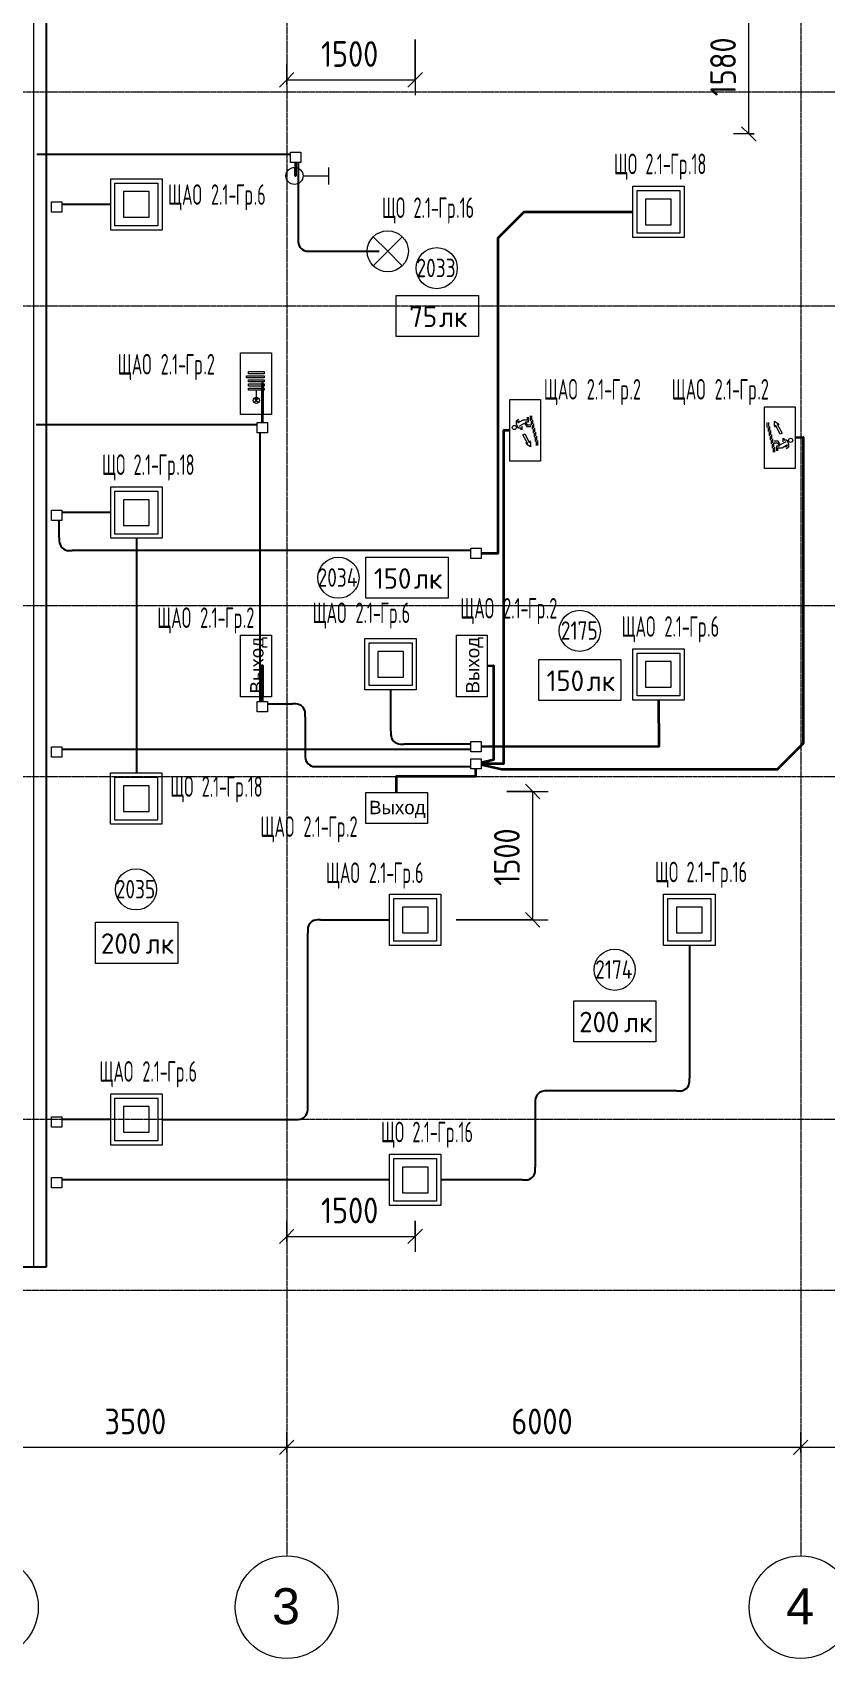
# Model space of a CAD drawing. Header units: millimetres. Extents: x -4730 to 98194, y -4296 to 93388.
# Drawn here: x 6533 to 15789, y -4296 to 14695 of the extents above; entities that cross this region are included whole.
import ezdxf

# ---------------------------------------------------------------- set-up
doc = ezdxf.new("R2010")
doc.units = ezdxf.units.MM
doc.linetypes.add('Линия сетки', pattern=[22.225, 12.7, -3.175, 3.175, -3.175])
for name, color, linetype, lineweight, true_color in [('Кабельные лотки', 5, 'Continuous', 25, 0x0000ff), ('Короба', 7, 'Continuous', 25, 0x008000), ('Соединительные детали коробов', 7, 'Continuous', 25, 0x008000), ('Типовые аннотации', 5, 'Continuous', 18, 0x0000ff)]:
    doc.layers.add(name, color=color, linetype=linetype, lineweight=lineweight, true_color=true_color)
for name, color, linetype, lineweight in [('Марки помещений', 7, 'Continuous', 9), ('Марки силовых электроприборов', 7, 'Continuous', 9), ('Осевая линия', 7, 'Continuous', 18), ('Оси', 7, 'Continuous', 9), ('Провода', 7, 'Continuous', 35), ('Размеры', 7, 'Continuous', 9), ('Размеры-120', 7, 'Continuous', 9)]:
    doc.layers.add(name, color=color, linetype=linetype, lineweight=lineweight)
doc.styles.add('Arial', font='arial.ttf', dxfattribs={"height": 156})
doc.styles.add('Arial_1', font='arial.ttf', dxfattribs={"height": 420})
doc.styles.add('GOST Common', font='GOST_Common.ttf', dxfattribs={"width": 0.6, "height": 240})
doc.styles.add('GOST Common_2', font='GOST_Common.ttf', dxfattribs={"height": 240})
doc.styles.add('GOST Common_3', font='GOST_Common.ttf', dxfattribs={"width": 0.9, "height": 300})
doc.styles.add('GOST Common_4', font='GOST_Common.ttf', dxfattribs={"width": 0.8, "height": 216})
doc.dimstyles.new('ADSK_Проверочный', dxfattribs={"dimscale": 304.8, "dimtxt": 301.714499, "dimasz": 0.556693, "dimexe": 0.590551, "dimexo": 0.590551, "dimgap": 0.19685, "dimtad": 1, "dimdec": 3, "dimrnd": 0.001, "dimdsep": 46, "dimtxsty": 'GOST Common_3', "dimblk1": 'OBLIQUE', "dimblk2": 'OBLIQUE', "dimsah": 1, "dimcen": 0.09, "dimazin": 0, "dimtfac": 1, "dimtdec": 4, "dimtix": 1, "dimtmove": 0, "dimatfit": 3, "dimfxl": 1, "dimtvp": 1, "dimtolj": 1, "dimtzin": 0, "dimarcsym": 2})

# ---------------------------------------------------------------- blocks, each defined once
blk = doc.blocks.new('M_Короб_ отвод - Плоский торец - ПВХ - Стандартная-2386742-2-й этаж')
at = {"layer": 'Соединительные детали коробов'}
for p, q in [((0, 111.95), (0, 150.05)), ((-150.05, 0), (-111.95, 0))]:
    blk.add_line(p, q, dxfattribs=at)
blk.add_arc((-111.95, 111.95), 111.95, 270, 0, dxfattribs=at)
blk = doc.blocks.new('Ось сетки - Заголовок сетки - Окружность 5 мм-1145995-2-й этаж')
at = {"layer": 'Оси'}
blk.add_circle((0, 0), 5, dxfattribs=at)
blk = doc.blocks.new('DIMBLOCK2-2-й этаж')
at = {"layer": 'Размеры-120'}
for p, q in [((6000, -1890), (6000, -1650)), ((9500, -1890), (9500, -1650)), ((6000, -1830), (5915, -1915)), ((6000, -1830), (6085, -1745)), ((6000, -1830), (9500, -1830)), ((6000, -1830), (6000, -1890)), ((9500, -1830), (9415, -1915)), ((9500, -1830), (9585, -1745)), ((9500, -1830), (9500, -1890))]:
    blk.add_line(p, q, dxfattribs=at)
at = {"layer": 'Размеры-120', "color": 0, "insert": (7372, -1378), "char_height": 300, "width": 908.21, "attachment_point": 1, "line_spacing_factor": 1.022761, "style": 'GOST Common_3'}
blk.add_mtext('3500', dxfattribs=at)
blk = doc.blocks.new('_Oblique')
at = {"color": 0, "linetype": 'ByBlock', "lineweight": -2}
blk.add_line((-0.5, -0.5), (0.5, 0.5), dxfattribs=at)
blk = doc.blocks.new('DIMBLOCK3-2-й этаж')
at = {"layer": 'Размеры-120'}
for p, q in [((9500, -1890), (9500, -1650)), ((15500, -1890), (15500, -1650)), ((9500, -1830), (9415, -1915)), ((9500, -1830), (9585, -1745)), ((9500, -1830), (15500, -1830)), ((9500, -1830), (9500, -1890)), ((15500, -1830), (15415, -1915)), ((15500, -1830), (15585, -1745)), ((15500, -1830), (15500, -1890))]:
    blk.add_line(p, q, dxfattribs=at)
at = {"layer": 'Размеры-120', "color": 0, "insert": (12122, -1378), "char_height": 300, "width": 908.21, "attachment_point": 1, "line_spacing_factor": 1.022761, "style": 'GOST Common_3'}
blk.add_mtext('6000', dxfattribs=at)
blk = doc.blocks.new('DIMBLOCK4-2-й этаж')
at = {"layer": 'Размеры-120'}
for p, q in [((15500, -1890), (15500, -1650)), ((21500, -1890), (21500, -1650)), ((15500, -1830), (15415, -1915)), ((15500, -1830), (15585, -1745)), ((15500, -1830), (21500, -1830)), ((15500, -1830), (15500, -1890)), ((21500, -1830), (21415, -1915)), ((21500, -1830), (21585, -1745)), ((21500, -1830), (21500, -1890))]:
    blk.add_line(p, q, dxfattribs=at)
at = {"layer": 'Размеры-120', "color": 0, "insert": (18122, -1378), "char_height": 300, "width": 908.21, "attachment_point": 1, "line_spacing_factor": 1.022761, "style": 'GOST Common_3'}
blk.add_mtext('6000', dxfattribs=at)
blk = doc.blocks.new('DIMBLOCK97-2-й этаж')
at = {"layer": 'Размеры-120'}
for p, q in [((9500, 574), (9500, 814)), ((11000, 816), (11000, 454)), ((11000, 634), (11000, 816)), ((9500, 634), (9415, 550)), ((9500, 634), (9585, 719)), ((9500, 634), (11000, 634)), ((9500, 634), (9500, 574)), ((11000, 634), (10915, 550)), ((11000, 634), (11085, 719))]:
    blk.add_line(p, q, dxfattribs=at)
at = {"layer": 'Размеры-120', "color": 0, "insert": (9900, 1087), "char_height": 300, "width": 840.71, "attachment_point": 1, "line_spacing_factor": 1.022761, "style": 'GOST Common_3'}
blk.add_mtext('1500', dxfattribs=at)
blk = doc.blocks.new('DIMBLOCK98-2-й этаж')
at = {"layer": 'Размеры-120'}
for p, q in [((12372, 5830), (12287, 5915)), ((12070, 5830), (12552, 5830)), ((12372, 5830), (12070, 5830)), ((12372, 4330), (12372, 5830)), ((12372, 5830), (12456, 5745)), ((12372, 4330), (12287, 4415)), ((11480, 4330), (12552, 4330)), ((12372, 4330), (11480, 4330)), ((12372, 4330), (12456, 4245))]:
    blk.add_line(p, q, dxfattribs=at)
at = {"layer": 'Размеры-120', "color": 0, "insert": (11920, 4730), "char_height": 300, "width": 840.71, "attachment_point": 1, "rotation": 90, "line_spacing_factor": 1.022761, "style": 'GOST Common_3'}
blk.add_mtext('1500', dxfattribs=at)
blk = doc.blocks.new('DIMBLOCK99-2-й этаж')
at = {"layer": 'Размеры-120'}
for p, q in [((14310, 15090), (15076, 15090)), ((14896, 15090), (14310, 15090)), ((14896, 15090), (14811, 15175)), ((14896, 13510), (14896, 15090)), ((14896, 15090), (14981, 15005)), ((14956, 13510), (14716, 13510)), ((14896, 13510), (14811, 13595)), ((14896, 13510), (14981, 13425)), ((14896, 13510), (14956, 13510))]:
    blk.add_line(p, q, dxfattribs=at)
at = {"layer": 'Размеры-120', "color": 0, "insert": (14444, 13950), "char_height": 300, "width": 840.71, "attachment_point": 1, "rotation": 90, "line_spacing_factor": 1.022761, "style": 'GOST Common_3'}
blk.add_mtext('1580', dxfattribs=at)
blk = doc.blocks.new('DIMBLOCK101-2-й этаж')
at = {"layer": 'Размеры-120'}
for p, q in [((11000, 14612), (11000, 13962)), ((11000, 14142), (11000, 14612)), ((9500, 14082), (9500, 14322)), ((9500, 14142), (9415, 14057)), ((9500, 14142), (9585, 14227)), ((9500, 14142), (11000, 14142)), ((9500, 14142), (9500, 14082)), ((11000, 14142), (10915, 14057)), ((11000, 14142), (11085, 14227))]:
    blk.add_line(p, q, dxfattribs=at)
at = {"layer": 'Размеры-120', "color": 0, "insert": (9900, 14594), "char_height": 300, "width": 840.71, "attachment_point": 1, "line_spacing_factor": 1.022761, "style": 'GOST Common_3'}
blk.add_mtext('1500', dxfattribs=at)
blk = doc.blocks.new('ADSK_Марка_Помещение_1_ГОСТ21-501-2011 - Номер-85995-2-й этаж')
at = {"layer": 'Марки помещений'}
blk.add_circle((0, 0), 2, dxfattribs=at)
blk = doc.blocks.new('Морка помещения_освещённость_ - Морка помещения_освещённость_-1484368-2-й этаж')
at = {"layer": 'Марки помещений', "color": 190, "true_color": 0x8000ff}
for p, q in [((-4, 0), (-4, 4)), ((-4, 4), (4, 4)), ((4, 4), (4, 0)), ((4, 0), (-4, 0))]:
    blk.add_line(p, q, dxfattribs=at)

msp = doc.modelspace()

# ---------------------------------------------------------------- linework, layer by layer
at = {"layer": 'Кабельные лотки'}
for p, q in [((6695.0021, 278.1437), (6695.0021, 43348.1437)), ((6395.0021, 278.1437), (6695.0021, 278.1437))]:
    msp.add_line(p, q, dxfattribs=at)
at = {"layer": 'Короба'}
for p, q in [((9544.1332, 13268.4734), (6584.1332, 13268.4734)), ((9635.6332, 13176.9734), (9635.6332, 12290.05)), ((7449.764, 12687.0899), (6873.353, 12687.0899)), ((9785.6832, 12140), (10580, 12140)), ((9156.5886, 10112.1767), (6576.5886, 10112.1767)), ((9185.0886, 10020.6767), (9185.0886, 6880.6767)), ((6844.853, 8794.4735), (6844.853, 8995.5899)), ((7449.764, 9087.0899), (6873.353, 9087.0899)), ((7747.264, 8789.5899), (7745, 6044.5899)), ((11648.6773, 8644.4235), (6994.903, 8644.4235)), ((9276.5886, 6852.1767), (9566.5386, 6852.1767)), ((10715.3443, 6534.4735), (10715.3443, 7019.5899)), ((9716.5886, 6702.1267), (9716.5886, 6271.4735)), ((11648.6773, 6321.4235), (6873.353, 6321.4235)), ((11648.6773, 6384.4235), (10865.3943, 6384.4235)), ((9866.6386, 6121.4235), (11648.6773, 6121.4235)), ((9744.764, 2150.05), (9744.764, 4179.95)), ((9894.814, 4330), (10704.764, 4330)), ((14202.264, 4032.5), (14202.264, 2482.55)), ((14052.214, 2332.5), (12552.314, 2332.5)), ((12402.264, 2182.45), (12402.264, 1443.2748)), ((7449.764, 2000), (6873.353, 2000)), ((8044.764, 2000), (9594.714, 2000)), ((10704.764, 1293.2248), (6873.353, 1293.2248)), ((12252.214, 1293.2248), (11299.764, 1293.2248))]:
    msp.add_line(p, q, dxfattribs=at)
at = {"layer": 'Осевая линия'}
msp.add_line((6545.0021, 43348.1437), (6545.0021, 278.1437), dxfattribs=at)
at = {"layer": 'Оси', "linetype": 'Линия сетки'}
for p, q in [((9500, 93388.3703), (9500, -3096.3487)), ((15500, 93388.3703), (15500, -3096.3487)), ((98194.2682, 14000), (-3530.0173, 14000)), ((98194.2682, 11500), (-3530.0173, 11500)), ((98194.2682, 8000), (-3530.0173, 8000)), ((98194.2682, 6000), (-3530.0173, 6000)), ((98194.2682, 2000), (-3530.0173, 2000)), ((98194.2682, 0), (-3530.0173, 0))]:
    msp.add_line(p, q, dxfattribs=at)
at = {"layer": 'Провода', "flags": 128}
for points in [[(9604.1318, 13176.9734), (9604.1283, 13020), (9604.1283, 13119.0866)], [(11768.6773, 8612.924), (11968.6724, 8612.9256), (11968.6724, 12295.2), (12273.4724, 12600), (13540, 12600)], [(9216.5881, 10140.6767), (9216.5838, 10600), (9216.5838, 10234.9821)], [(12103.2548, 10046.4514), (12030, 10045), (12030, 6152.9256), (11768.6773, 6152.9239)], [(15436.7452, 9965.7875), (15530, 9967.5), (15530, 6392.3), (15225.2, 6087.5), (12010, 6087.5), (11768.6773, 6139.8963)], [(9216.588, 6880.6767), (9216.5838, 7300.6787), (9216.5838, 6934.9821)], [(11841.7452, 7298.5485), (11915, 7300), (11915, 6200), (11768.6773, 6166.6137)], [(13840.8058, 6897.0899), (13842.264, 6354.1656), (11768.6773, 6352.9585)], [(10782.5981, 5816.7452), (10780, 6010), (11708.6724, 6010), (11708.6752, 6092.9235)]]:
    msp.add_lwpolyline(points, dxfattribs=at)
at = {"layer": 'Типовые аннотации', "color": 7}
for p, q in [((9544.1332, 13296.9734), (9664.1332, 13296.9734)), ((9544.1332, 13176.9734), (9544.1332, 13296.9734)), ((9664.1332, 13296.9734), (9664.1332, 13176.9734)), ((9664.1332, 13176.9734), (9544.1332, 13176.9734))]:
    msp.add_line(p, q, dxfattribs=at)
at = {"layer": 'Типовые аннотации'}
for p, q in [((9990.6433, 12920), (9990.6433, 13120)), ((9690.6433, 13020), (9990.6433, 13020)), ((13540, 12900), (14140, 12900)), ((13540, 12300), (13540, 12900)), ((13590, 12850), (14090, 12850)), ((13590, 12350), (13590, 12850)), ((13690, 12750), (13690, 12450)), ((13990, 12750), (13690, 12750)), ((13990, 12450), (13990, 12750)), ((14090, 12850), (14090, 12350)), ((14140, 12900), (14140, 12300)), ((14090, 12350), (13590, 12350)), ((13690, 12450), (13990, 12450)), ((10680, 12140), (10510.2944, 12309.7056)), ((10680, 12140), (10849.7056, 12309.7056)), ((14140, 12300), (13540, 12300)), ((10680, 12140), (10510.2944, 11970.2944)), ((10680, 12140), (10849.7056, 11970.2944)), ((7445, 9387.0899), (8045, 9387.0899)), ((7445, 8787.0899), (7445, 9387.0899)), ((7495, 9337.0899), (7995, 9337.0899)), ((7495, 8837.0899), (7495, 9337.0899)), ((7995, 9337.0899), (7995, 8837.0899)), ((8045, 9387.0899), (8045, 8787.0899)), ((7595, 9237.0899), (7595, 8937.0899)), ((7895, 9237.0899), (7595, 9237.0899)), ((7895, 8937.0899), (7895, 9237.0899)), ((7595, 8937.0899), (7895, 8937.0899)), ((8045, 8787.0899), (7445, 8787.0899)), ((7995, 8837.0899), (7495, 8837.0899)), ((7442.736, 6047.0899), (8042.736, 6047.0899)), ((7442.736, 5447.0899), (7442.736, 6047.0899)), ((7492.736, 5997.0899), (7992.736, 5997.0899)), ((7492.736, 5497.0899), (7492.736, 5997.0899)), ((7592.736, 5897.0899), (7592.736, 5597.0899)), ((7892.736, 5897.0899), (7592.736, 5897.0899)), ((7892.736, 5597.0899), (7892.736, 5897.0899)), ((7992.736, 5997.0899), (7992.736, 5497.0899)), ((8042.736, 6047.0899), (8042.736, 5447.0899)), ((7592.736, 5597.0899), (7892.736, 5597.0899)), ((8042.736, 5447.0899), (7442.736, 5447.0899)), ((7992.736, 5497.0899), (7492.736, 5497.0899)), ((13900, 4630), (14500, 4630)), ((13900, 4030), (13900, 4630)), ((13950, 4580), (14450, 4580)), ((13950, 4080), (13950, 4580)), ((14450, 4580), (14450, 4080)), ((14500, 4630), (14500, 4030)), ((14050, 4480), (14050, 4180)), ((14350, 4480), (14050, 4480)), ((14350, 4180), (14350, 4480)), ((14050, 4180), (14350, 4180)), ((14500, 4030), (13900, 4030)), ((14450, 4080), (13950, 4080)), ((10700, 1593.2248), (11300, 1593.2248)), ((10700, 993.2248), (10700, 1593.2248)), ((10750, 1543.2248), (11250, 1543.2248)), ((10750, 1043.2248), (10750, 1543.2248)), ((11250, 1543.2248), (11250, 1043.2248)), ((11300, 1593.2248), (11300, 993.2248)), ((10850, 1443.2248), (10850, 1143.2248)), ((11150, 1443.2248), (10850, 1443.2248)), ((11150, 1143.2248), (11150, 1443.2248)), ((10850, 1143.2248), (11150, 1143.2248)), ((11300, 993.2248), (10700, 993.2248)), ((11250, 1043.2248), (10750, 1043.2248))]:
    msp.add_line(p, q, dxfattribs=at)
at = {"layer": 'Типовые аннотации', "color": 1, "true_color": 0xff0000}
for p, q in [((7445, 12987.0899), (8045, 12987.0899)), ((7445, 12387.0899), (7445, 12987.0899)), ((7495, 12937.0899), (7995, 12937.0899)), ((7495, 12437.0899), (7495, 12937.0899)), ((7995, 12937.0899), (7995, 12437.0899)), ((8045, 12987.0899), (8045, 12387.0899)), ((7595, 12837.0899), (7595, 12537.0899)), ((7895, 12837.0899), (7595, 12837.0899)), ((7895, 12537.0899), (7895, 12837.0899)), ((6753.353, 12715.5899), (6873.353, 12715.5899)), ((6753.353, 12595.5899), (6753.353, 12715.5899)), ((6873.353, 12595.5899), (6753.353, 12595.5899)), ((6873.353, 12715.5899), (6873.353, 12595.5899)), ((7595, 12537.0899), (7895, 12537.0899)), ((8045, 12387.0899), (7445, 12387.0899)), ((7995, 12437.0899), (7495, 12437.0899)), ((8961.7452, 10954.9821), (9321.7452, 10954.9821)), ((8961.7452, 10234.9821), (8961.7452, 10954.9821)), ((9321.7452, 10954.9821), (9321.7452, 10234.9821)), ((9030.847, 10661.8665), (9030.847, 10685.8665)), ((9030.847, 10685.8665), (9234.847, 10685.8665)), ((9234.847, 10661.8665), (9030.847, 10661.8665)), ((9054.847, 10709.8665), (9054.847, 10733.8665)), ((9054.847, 10733.8665), (9234.847, 10733.8665)), ((9234.847, 10709.8665), (9054.847, 10709.8665)), ((9054.847, 10613.8665), (9054.847, 10637.8665)), ((9054.847, 10637.8665), (9234.847, 10637.8665)), ((9234.847, 10733.8665), (9234.847, 10709.8665)), ((9234.847, 10685.8665), (9234.847, 10661.8665)), ((9234.847, 10637.8665), (9234.847, 10613.8665)), ((9234.847, 10613.8665), (9054.847, 10613.8665)), ((9054.847, 10565.8665), (9054.847, 10589.8665)), ((9054.847, 10589.8665), (9234.847, 10589.8665)), ((9234.847, 10565.8665), (9054.847, 10565.8665)), ((9054.847, 10517.8665), (9054.847, 10541.8665)), ((9054.847, 10541.8665), (9234.847, 10541.8665)), ((9234.847, 10517.8665), (9054.847, 10517.8665)), ((9144.847, 10517.8665), (9144.847, 10397.8665)), ((9234.847, 10589.8665), (9234.847, 10565.8665)), ((9234.847, 10541.8665), (9234.847, 10517.8665)), ((9119.3912, 10423.3224), (9144.847, 10397.8665)), ((9119.3912, 10372.4107), (9144.847, 10397.8665)), ((9144.847, 10397.8665), (9170.3029, 10423.3224)), ((9144.847, 10397.8665), (9170.3029, 10372.4107)), ((9321.7452, 10234.9821), (8961.7452, 10234.9821)), ((9156.5886, 10140.6767), (9276.5886, 10140.6767)), ((9156.5886, 10020.6767), (9156.5886, 10140.6767)), ((9276.5886, 10140.6767), (9276.5886, 10020.6767)), ((9276.5886, 10020.6767), (9156.5886, 10020.6767)), ((10413.0804, 7617.0899), (11013.0804, 7617.0899)), ((10413.0804, 7017.0899), (10413.0804, 7617.0899)), ((11013.0804, 7617.0899), (11013.0804, 7017.0899)), ((10463.0804, 7567.0899), (10963.0804, 7567.0899)), ((10463.0804, 7067.0899), (10463.0804, 7567.0899)), ((10563.0804, 7467.0899), (10563.0804, 7167.0899)), ((10863.0804, 7467.0899), (10563.0804, 7467.0899)), ((10863.0804, 7167.0899), (10863.0804, 7467.0899)), ((10963.0804, 7567.0899), (10963.0804, 7067.0899)), ((13540, 7497.0899), (14140, 7497.0899)), ((13540, 6897.0899), (13540, 7497.0899)), ((13590, 7447.0899), (14090, 7447.0899)), ((13590, 6947.0899), (13590, 7447.0899)), ((14090, 7447.0899), (14090, 6947.0899)), ((14140, 7497.0899), (14140, 6897.0899)), ((13690, 7347.0899), (13690, 7047.0899)), ((13990, 7347.0899), (13690, 7347.0899)), ((13990, 7047.0899), (13990, 7347.0899)), ((10963.0804, 7067.0899), (10463.0804, 7067.0899)), ((10563.0804, 7167.0899), (10863.0804, 7167.0899)), ((13690, 7047.0899), (13990, 7047.0899)), ((9156.5886, 6880.6767), (9276.5886, 6880.6767)), ((9156.5886, 6760.6767), (9156.5886, 6880.6767)), ((9276.5886, 6880.6767), (9276.5886, 6760.6767)), ((11013.0804, 7017.0899), (10413.0804, 7017.0899)), ((14140, 6897.0899), (13540, 6897.0899)), ((14090, 6947.0899), (13590, 6947.0899)), ((9276.5886, 6760.6767), (9156.5886, 6760.6767)), ((6753.353, 6349.9235), (6873.353, 6349.9235)), ((6753.353, 6229.9235), (6753.353, 6349.9235)), ((6873.353, 6349.9235), (6873.353, 6229.9235)), ((11648.6773, 6412.9235), (11768.6773, 6412.9235)), ((11648.6773, 6292.9235), (11648.6773, 6412.9235)), ((11768.6773, 6292.9235), (11648.6773, 6292.9235)), ((11768.6773, 6412.9235), (11768.6773, 6292.9235)), ((6873.353, 6229.9235), (6753.353, 6229.9235)), ((11648.6773, 6212.9235), (11768.6773, 6212.9235)), ((11648.6773, 6092.9235), (11648.6773, 6212.9235)), ((11768.6773, 6092.9235), (11648.6773, 6092.9235)), ((11768.6773, 6212.9235), (11768.6773, 6092.9235)), ((10700, 4630), (11300, 4630)), ((10700, 4030), (10700, 4630)), ((10750, 4580), (11250, 4580)), ((10750, 4080), (10750, 4580)), ((11250, 4580), (11250, 4080)), ((11300, 4630), (11300, 4030)), ((10850, 4480), (10850, 4180)), ((11150, 4480), (10850, 4480)), ((11150, 4180), (11150, 4480)), ((10850, 4180), (11150, 4180)), ((11300, 4030), (10700, 4030)), ((11250, 4080), (10750, 4080)), ((7445, 2300), (8045, 2300)), ((7445, 1700), (7445, 2300)), ((8045, 2300), (8045, 1700)), ((7495, 2250), (7995, 2250)), ((7495, 1750), (7495, 2250)), ((7595, 2150), (7595, 1850)), ((7895, 2150), (7595, 2150)), ((7895, 1850), (7895, 2150)), ((7995, 2250), (7995, 1750)), ((6753.353, 2028.5), (6873.353, 2028.5)), ((6753.353, 1908.5), (6753.353, 2028.5)), ((6873.353, 1908.5), (6753.353, 1908.5)), ((6873.353, 2028.5), (6873.353, 1908.5)), ((7995, 1750), (7495, 1750)), ((7595, 1850), (7895, 1850)), ((8045, 1700), (7445, 1700))]:
    msp.add_line(p, q, dxfattribs=at)
at = {"layer": 'Типовые аннотации', "color": 96, "true_color": 0x008000}
for p, q in [((12103.2548, 9690.0179), (12103.2548, 10410.0179)), ((12103.2548, 10410.0179), (12463.2548, 10410.0179)), ((12463.2548, 10410.0179), (12463.2548, 9690.0179)), ((15076.7452, 10322.482), (15436.7452, 10322.482)), ((15076.7452, 9602.482), (15076.7452, 10322.482)), ((15436.7452, 10322.482), (15436.7452, 9602.482)), ((12208.7878, 10174.7483), (12177.6109, 10156.7483)), ((12177.6109, 10156.7483), (12177.6109, 10120.7483)), ((12177.6109, 10120.7483), (12201.6109, 10079.1791)), ((12257.9647, 10167.1406), (12195.6109, 10131.1406)), ((12195.6109, 10146.356), (12217.7878, 10159.1598)), ((12201.6109, 10079.1791), (12231.6109, 10079.1791)), ((12215.2186, 10097.1791), (12277.5724, 10133.1791)), ((12231.6109, 10079.1791), (12231.6109, 10055.1791)), ((12249.6109, 10055.1791), (12249.6109, 10097.1791)), ((12305.9647, 10167.1406), (12257.9647, 10167.1406)), ((12277.5724, 10133.1791), (12301.5724, 10091.6099)), ((12311.9647, 10109.6099), (12289.1416, 10149.1406)), ((12289.1416, 10149.1406), (12323.9647, 10149.1406)), ((12301.5724, 10091.6099), (12349.5724, 10091.6099)), ((12305.9647, 10203.1406), (12305.9647, 10167.1406)), ((12349.5724, 10109.6099), (12311.9647, 10109.6099)), ((12323.9647, 10149.1406), (12323.9647, 10203.1406)), ((12345.2795, 10159.1175), (12345.2795, 10219.1175)), ((12357.2795, 10219.1175), (12357.2795, 10171.1175)), ((12357.2795, 10111.1175), (12357.2795, 10159.1175)), ((12369.2795, 10171.1175), (12369.2795, 10123.1175)), ((12369.2795, 10063.1175), (12369.2795, 10111.1175)), ((12381.2795, 10123.1175), (12381.2795, 10075.1175)), ((12393.2795, 10075.1175), (12393.2795, 10027.1175)), ((15110.7205, 10081.3825), (15110.7205, 10141.3825)), ((15122.7205, 10141.3825), (15122.7205, 10093.3825)), ((15122.7205, 10033.3825), (15122.7205, 10081.3825)), ((15134.7205, 10093.3825), (15134.7205, 10045.3825)), ((15192.6164, 10106.8333), (15194.4355, 10154.7988)), ((15203.82, 10085.6089), (15192.6164, 10106.8333)), ((15194.4355, 10154.7988), (15235.0653, 10129.2407)), ((15204.7296, 10109.5916), (15203.82, 10085.6089)), ((15260.748, 10003.4693), (15204.7296, 10109.5916)), ((15246.2689, 10108.0162), (15225.954, 10120.7953)), ((15225.954, 10120.7953), (15281.9725, 10014.673)), ((15235.0653, 10129.2407), (15246.2689, 10108.0162)), ((12258.0275, 9997.8269), (12279.252, 10009.0306)), ((12314.0459, 9891.7047), (12258.0275, 9997.8269)), ((12279.252, 10009.0306), (12335.2704, 9902.9083)), ((12304.9347, 9883.2593), (12293.731, 9904.4837)), ((12293.731, 9904.4837), (12314.0459, 9891.7047)), ((12345.5645, 9857.7011), (12304.9347, 9883.2593)), ((12335.2704, 9902.9083), (12336.18, 9926.8911)), ((12336.18, 9926.8911), (12347.3836, 9905.6666)), ((12347.3836, 9905.6666), (12345.5645, 9857.7011)), ((12381.2795, 10015.1175), (12381.2795, 10063.1175)), ((12393.2795, 9967.1175), (12393.2795, 10015.1175)), ((12405.2795, 10027.1175), (12405.2795, 9979.1175)), ((12405.2795, 9919.1175), (12405.2795, 9967.1175)), ((12417.2795, 9979.1175), (12417.2795, 9931.1175)), ((12417.2795, 9871.1175), (12417.2795, 9919.1175)), ((12429.2795, 9931.1175), (12429.2795, 9871.1175)), ((15134.7205, 9985.3825), (15134.7205, 10033.3825)), ((15146.7205, 10045.3825), (15146.7205, 9997.3825)), ((15146.7205, 9937.3825), (15146.7205, 9985.3825)), ((15158.7205, 9997.3825), (15158.7205, 9949.3825)), ((15158.7205, 9889.3825), (15158.7205, 9937.3825)), ((15170.7205, 9949.3825), (15170.7205, 9901.3825)), ((15170.7205, 9841.3825), (15170.7205, 9889.3825)), ((15182.7205, 9901.3825), (15182.7205, 9853.3825)), ((15238.4276, 9920.8901), (15190.4276, 9920.8901)), ((15190.4276, 9902.8901), (15228.0353, 9902.8901)), ((15228.0353, 9902.8901), (15250.8584, 9863.3593)), ((15262.4276, 9879.3209), (15238.4276, 9920.8901)), ((15281.9725, 10014.673), (15260.748, 10003.4693)), ((15324.7814, 9915.3209), (15262.4276, 9879.3209)), ((15282.0353, 9845.3593), (15344.3891, 9881.3593)), ((15290.3891, 9957.3209), (15290.3891, 9915.3209)), ((15308.3891, 9933.3209), (15308.3891, 9957.3209)), ((15338.3891, 9933.3209), (15308.3891, 9933.3209)), ((15362.3891, 9891.7517), (15338.3891, 9933.3209)), ((15362.3891, 9855.7517), (15362.3891, 9891.7517)), ((12463.2548, 9690.0179), (12103.2548, 9690.0179)), ((15182.7205, 9793.3825), (15182.7205, 9841.3825)), ((15194.7205, 9853.3825), (15194.7205, 9793.3825)), ((15250.8584, 9863.3593), (15216.0353, 9863.3593)), ((15216.0353, 9863.3593), (15216.0353, 9809.3593)), ((15234.0353, 9809.3593), (15234.0353, 9845.3593)), ((15234.0353, 9845.3593), (15282.0353, 9845.3593)), ((15344.3891, 9866.144), (15322.2122, 9853.3401)), ((15331.2122, 9837.7517), (15362.3891, 9855.7517)), ((15436.7452, 9602.482), (15076.7452, 9602.482)), ((8961.7452, 7654.9821), (9321.7452, 7654.9821)), ((8961.7452, 6934.9821), (8961.7452, 7654.9821)), ((9321.7452, 7654.9821), (9321.7452, 6934.9821)), ((11481.7452, 7654.9821), (11841.7452, 7654.9821)), ((11481.7452, 6934.9821), (11481.7452, 7654.9821)), ((11841.7452, 7654.9821), (11841.7452, 6934.9821)), ((9321.7452, 6934.9821), (8961.7452, 6934.9821)), ((11841.7452, 6934.9821), (11481.7452, 6934.9821)), ((10425.0179, 5456.7452), (10425.0179, 5816.7452)), ((10425.0179, 5816.7452), (11145.0179, 5816.7452)), ((11145.0179, 5816.7452), (11145.0179, 5456.7452)), ((11145.0179, 5456.7452), (10425.0179, 5456.7452))]:
    msp.add_line(p, q, dxfattribs=at)
at = {"layer": 'Типовые аннотации', "color": 16, "true_color": 0x800000}
for p, q in [((6753.353, 9115.5899), (6873.353, 9115.5899)), ((6753.353, 8995.5899), (6753.353, 9115.5899)), ((6873.353, 8995.5899), (6753.353, 8995.5899)), ((6873.353, 9115.5899), (6873.353, 8995.5899)), ((11648.6773, 8672.9235), (11768.6773, 8672.9235)), ((11648.6773, 8552.9235), (11648.6773, 8672.9235)), ((11768.6773, 8552.9235), (11648.6773, 8552.9235)), ((11768.6773, 8672.9235), (11768.6773, 8552.9235)), ((6753.353, 1321.7248), (6873.353, 1321.7248)), ((6753.353, 1201.7248), (6753.353, 1321.7248)), ((6873.353, 1201.7248), (6753.353, 1201.7248)), ((6873.353, 1321.7248), (6873.353, 1201.7248))]:
    msp.add_line(p, q, dxfattribs=at)
at = {"layer": 'Типовые аннотации'}
for centre, radius in [((9590.6433, 13020), 100), ((10680, 12140), 240)]:
    msp.add_circle(centre, radius, dxfattribs=at)
at = {"layer": 'Типовые аннотации', "color": 1, "true_color": 0xff0000}
msp.add_circle((9144.847, 10397.8665), 36, dxfattribs=at)
at = {"layer": 'Типовые аннотации', "color": 96, "true_color": 0x008000}
for centre in [(12157.0796, 10081.1818), (15382.9203, 9931.3182)]:
    msp.add_circle(centre, 24, dxfattribs=at)

# ---------------------------------------------------------------- block references
at = {"layer": 'Марки помещений', "xscale": 120, "yscale": 120, "zscale": 120}
for p in [(11251.5754, 11942.3794), (10103.9141, 8326.3719), (12921.3828, 7707.0415), (7741.2368, 4686.5472), (13328.9572, 3747.6587)]:
    msp.add_blockref('ADSK_Марка_Помещение_1_ГОСТ21-501-2011 - Номер-85995-2-й этаж', p, dxfattribs=at)
at = {"layer": 'Марки помещений', "color": 190, "true_color": 0x8000ff, "xscale": 120, "yscale": 120, "zscale": 120}
for p in [(11257.4174, 11143.4296), (10905.3542, 8086.3719), (12921.3828, 6891.783), (7747.0789, 3822.2863), (13330.2392, 2906.0988)]:
    msp.add_blockref('Морка помещения_освещённость_ - Морка помещения_освещённость_-1484368-2-й этаж', p, dxfattribs=at)
at = {"layer": 'Оси', "xscale": 120, "yscale": 120, "zscale": 120, "rotation": 180}
for p in [(6000, -3696.3487), (9500, -3696.3487), (15500, -3696.3487)]:
    msp.add_blockref('Ось сетки - Заголовок сетки - Окружность 5 мм-1145995-2-й этаж', p, dxfattribs=at)
at = {"layer": 'Соединительные детали коробов'}
for p, rotation in [((9635.6332, 12140), 270), ((6844.853, 8644.4235), 270), ((9716.5886, 6852.1767), 90), ((10715.3443, 6384.4235), 270), ((9716.5886, 6121.4235), 270), ((9744.764, 4330), 180), ((12402.264, 2332.5), 180)]:
    msp.add_blockref('M_Короб_ отвод - Плоский торец - ПВХ - Стандартная-2386742-2-й этаж', p, dxfattribs=dict(at, rotation=rotation))
for p in [(14202.264, 2332.5), (9744.764, 2000), (12402.264, 1293.2248)]:
    msp.add_blockref('M_Короб_ отвод - Плоский торец - ПВХ - Стандартная-2386742-2-й этаж', p, dxfattribs=at)

# ---------------------------------------------------------------- texts
at = {"layer": 'Марки помещений', "char_height": 216, "attachment_point": 1, "style": 'GOST Common_4'}
for s, insert, width in [('2033', (11014.6194, 12053.1666), 584.9112), ('2034', (9860.2382, 8437.1591), 600.3036), ('2175', (12700.2669, 7817.8288), 546.4302), ('2035', (7504.2809, 4797.3344), 584.9112), ('2174', (13101.1213, 3858.4459), 561.8226)]:
    msp.add_mtext(s, dxfattribs=dict(at, insert=insert, width=width))
at = {"layer": 'Марки помещений', "color": 190, "true_color": 0x8000ff, "char_height": 240, "attachment_point": 1, "style": 'GOST Common_2'}
for s, insert, width in [('75', (10928.9335, 11495.1416), 423.291), ('лк', (11278.1835, 11495.1416), 413.67075), ('150', (10517.4703, 8438.0839), 567.59475), ('лк', (10985.7828, 8438.0839), 413.67075), ('150', (12533.499, 7243.4949), 567.59475), ('лк', (13001.8115, 7243.4949), 413.67075), ('200', (7330.995, 4173.9983), 634.9365), ('лк', (7854.87, 4173.9983), 413.67075), ('200', (12914.1554, 3257.8108), 634.9365), ('лк', (13438.0304, 3257.8108), 413.67075)]:
    msp.add_mtext(s, dxfattribs=dict(at, insert=insert, width=width))
at = {"layer": 'Марки силовых электроприборов', "char_height": 240, "attachment_point": 1, "style": 'GOST Common'}
for s, insert, width in [('ЩО', (13318.9653, 13280.1824), 340.55685), (' 2.1-', (13599.9528, 13280.1824), 455.99985), ('Гр', (13976.1903, 13280.1824), 253.9746), ('.18', (14185.7403, 13280.1824), 265.5189), ('ЩАО', (8114.1552, 12922.5276), 502.17705), (' 2.1-', (8528.4927, 12922.5276), 455.99985), ('Гр', (8904.7302, 12922.5276), 253.9746), ('.6', (9114.2802, 12922.5276), 178.93665), ('ЩО', (10611.6324, 12768.6874), 340.55685), (' 2.1-', (10892.6199, 12768.6874), 455.99985), ('Гр', (11268.8574, 12768.6874), 253.9746), ('.16', (11478.4074, 12768.6874), 265.5189), ('ЩАО', (7526.7638, 10940.4781), 502.17705), (' 2.1-', (7941.1013, 10940.4781), 455.99985), ('Гр', (8317.3388, 10940.4781), 253.9746), ('.2', (8526.8888, 10940.4781), 178.93665), ('ЩАО', (12501.266, 10647.6824), 502.17705), (' 2.1-', (12915.6035, 10647.6824), 455.99985), ('Гр', (13291.841, 10647.6824), 253.9746), ('.2', (13501.391, 10647.6824), 178.93665), ('ЩАО', (13994.0657, 10647.6824), 502.17705), (' 2.1-', (14408.4032, 10647.6824), 455.99985), ('Гр', (14784.6407, 10647.6824), 253.9746), ('.2', (14994.1907, 10647.6824), 178.93665), ('ЩО', (7343.9653, 9767.2723), 340.55685), (' 2.1-', (7624.9528, 9767.2723), 455.99985), ('Гр', (8001.1903, 9767.2723), 253.9746), ('.18', (8210.7403, 9767.2723), 265.5189), ('ЩАО', (7987.8198, 7980.1824), 502.17705), (' 2.1-', (8402.1573, 7980.1824), 455.99985), ('Гр', (8778.3948, 7980.1824), 253.9746), ('.2', (8987.9448, 7980.1824), 178.93665), ('ЩАО', (9801.0857, 8037.2723), 502.17705), (' 2.1-', (10215.4232, 8037.2723), 455.99985), ('Гр', (10591.6607, 8037.2723), 253.9746), ('.6', (10801.2107, 8037.2723), 178.93665), ('ЩАО', (11524.9002, 8090.4682), 502.17705), (' 2.1-', (11939.2377, 8090.4682), 455.99985), ('Гр', (12315.4752, 8090.4682), 253.9746), ('.2', (12525.0252, 8090.4682), 178.93665), ('ЩАО', (13408.0053, 7877.2723), 502.17705), (' 2.1-', (13822.3428, 7877.2723), 455.99985), ('Гр', (14198.5803, 7877.2723), 253.9746), ('.6', (14408.1303, 7877.2723), 178.93665), ('ЩО', (8139.2401, 6008.2984), 340.55685), (' 2.1-', (8420.2276, 6008.2984), 455.99985), ('Гр', (8796.4651, 6008.2984), 253.9746), ('.18', (9006.0151, 6008.2984), 265.5189), ('ЩАО', (9193.0998, 5540.0212), 502.17705), (' 2.1-', (9607.4373, 5540.0212), 455.99985), ('Гр', (9983.6748, 5540.0212), 253.9746), ('.2', (10193.2248, 5540.0212), 178.93665), ('ЩАО', (9956.7882, 5001.076), 502.17705), (' 2.1-', (10371.1257, 5001.076), 455.99985), ('Гр', (10747.3632, 5001.076), 253.9746), ('.6', (10956.9132, 5001.076), 178.93665), ('ЩО', (13798.9653, 5010.1824), 340.55685), (' 2.1-', (14079.9528, 5010.1824), 455.99985), ('Гр', (14456.1903, 5010.1824), 253.9746), ('.16', (14665.7403, 5010.1824), 265.5189), ('ЩАО', (7313.0053, 2680.1824), 502.17705), (' 2.1-', (7727.3428, 2680.1824), 455.99985), ('Гр', (8103.5803, 2680.1824), 253.9746), ('.6', (8313.1303, 2680.1824), 178.93665), ('ЩО', (10598.9653, 1973.4071), 340.55685), (' 2.1-', (10879.9528, 1973.4071), 455.99985), ('Гр', (11256.1903, 1973.4071), 253.9746), ('.16', (11465.7403, 1973.4071), 265.5189)]:
    msp.add_mtext(s, dxfattribs=dict(at, insert=insert, width=width))
at = {"layer": 'Оси', "char_height": 420, "width": 404.0505, "attachment_point": 1, "style": 'Arial_1'}
for s, insert in [('\\fArial|b0|i0|c204|p34|;3', (9329.1465, -3475.6658)), ('\\fArial|b0|i0|c204|p34|;4', (15329.1465, -3475.6658))]:
    msp.add_mtext(s, dxfattribs=dict(at, insert=insert))
at = {"layer": 'Типовые аннотации', "color": 96, "lineweight": 9, "true_color": 0x008000, "char_height": 156, "width": 769.62, "attachment_point": 1, "rotation": 90, "style": 'Arial'}
for insert in [(9072.5806, 6975.125), (11592.5806, 6975.125)]:
    msp.add_mtext('Выход', dxfattribs=dict(at, insert=insert))
at = {"layer": 'Типовые аннотации', "color": 96, "lineweight": 9, "true_color": 0x008000, "insert": (10461.675, 5721.2306), "char_height": 156, "width": 769.62, "attachment_point": 1, "style": 'Arial'}
msp.add_mtext('Выход', dxfattribs=at)

# ---------------------------------------------------------------- dimensions: what is measured, and where the dimension line sits
at = {"layer": 'Размеры'}
for base, p1, p2, override, picture, middle in [((14895.6623, 15090), (14775.6804, 13510), (14129.764, 15090), {"dimpost": '<>', "dimfxl": 1706.92941}, 'DIMBLOCK99-2-й этаж', (14685.6623, 14300)), ((12371.6298, 5830), (11299.764, 4330), (11890, 5830), {"dimpost": '<>', "dimfxl": 1611.948683}, 'DIMBLOCK98-2-й этаж', (12161.6298, 5080))]:
    dim = msp.add_linear_dim(base=base, p1=p1, p2=p2, angle=90, dimstyle='ADSK_Проверочный', override=override, dxfattribs=at)
    dim.commit()
    dim.dimension.update_dxf_attribs({"geometry": picture, "text_midpoint": middle})
for base, p1, p2, override, picture, middle in [((11000, 14142.1605), (9500, 14262.1424), (11000, 14792.5), {"dimpost": '<>', "dimfxl": 1590.999421}, 'DIMBLOCK101-2-й этаж', (10250, 14352.1605)), ((11000, 634.4623), (9500, 754.4442), (11000, 995.7248), {"dimpost": '<>', "dimfxl": 1519.281511}, 'DIMBLOCK97-2-й этаж', (10250, 844.4623)), ((9500, -1830.0805), (6000, -1710.0987), (9500, -1710.0987), {"dimpost": '<>', "dimfxl": 3500}, 'DIMBLOCK2-2-й этаж', (7750, -1620.0805)), ((15500, -1830.0805), (9500, -1710.0987), (15500, -1710.0987), {"dimpost": '<>', "dimfxl": 6000}, 'DIMBLOCK3-2-й этаж', (12500, -1620.0805)), ((21500, -1830.0805), (15500, -1710.0987), (21500, -1710.0987), {"dimpost": '<>', "dimfxl": 6000}, 'DIMBLOCK4-2-й этаж', (18500, -1620.0805))]:
    dim = msp.add_linear_dim(base=base, p1=p1, p2=p2, dimstyle='ADSK_Проверочный', override=override, dxfattribs=at)
    dim.commit()
    dim.dimension.update_dxf_attribs({"geometry": picture, "text_midpoint": middle})

doc.saveas('drawing.dxf')
